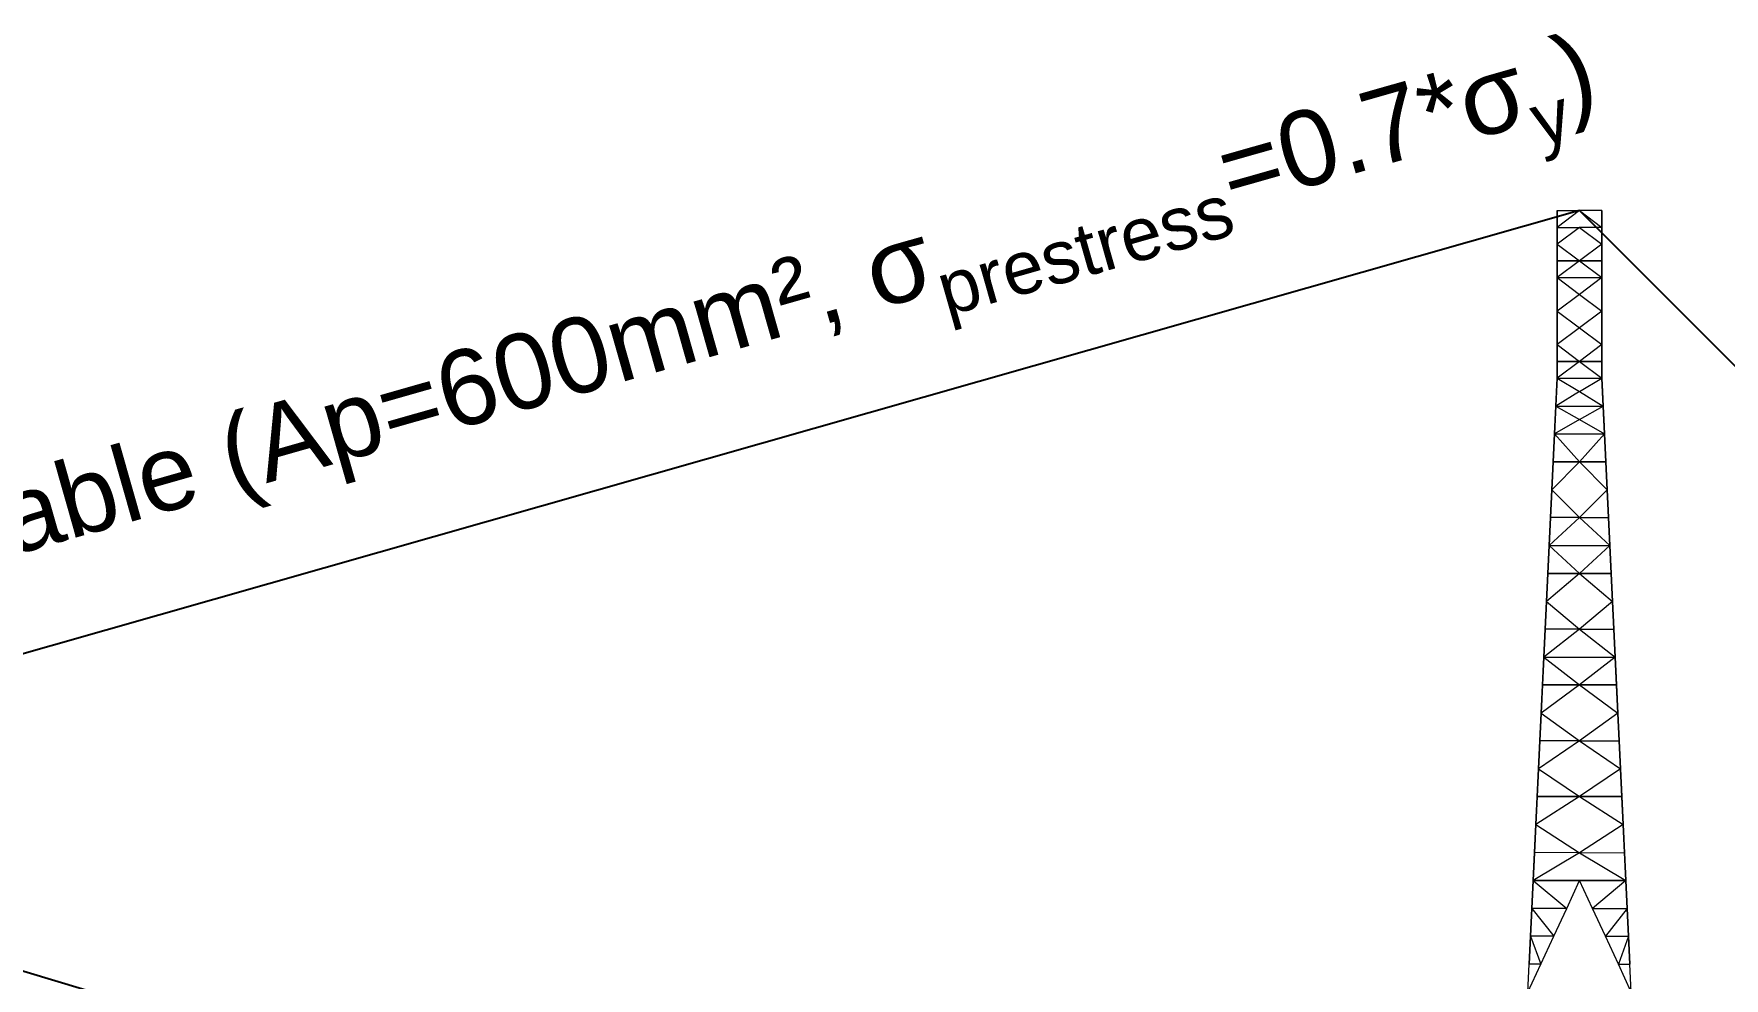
# Model space of a CAD drawing. Header units: millimetres. Extents: x 674 to 5889, y -153 to 3954.
# Drawn here: x 2024.3 to 2102.8, y 1740.9 to 1784.7 of the extents above; entities that cross this region are included whole.
import ezdxf

# ---------------------------------------------------------------- set-up
doc = ezdxf.new("R2010")
doc.units = ezdxf.units.MM
doc.layers.add('Dimensions', color=7, linetype='Continuous')
doc.layers.add('Ropes', color=3, linetype='Continuous')
doc.layers.add('Towers', color=1, linetype='Continuous', lineweight=0)
doc.styles.get("Standard").update_dxf_attribs({"font": 'arial.ttf'})

msp = doc.modelspace()

# ---------------------------------------------------------------- linework, layer by layer
at = {"layer": 'Ropes'}
for p, q in [((2096.072, 1776.501), (1981.172, 1743.801)), ((2096.072, 1776.501), (2211.072, 1661.501)), ((2096.072, 1719.494), (1981.172, 1754.001))]:
    msp.add_line(p, q, dxfattribs=at)
at = {"layer": 'Towers'}
for p, q in [((2096.072, 1776.501), (2095.036, 1775.724)), ((2095.036, 1776.501), (2096.072, 1776.501)), ((2096.072, 1776.501), (2095.036, 1775.724)), ((2095.036, 1776.501), (2096.072, 1776.501)), ((2095.036, 1776.501), (2095.036, 1775.724)), ((2095.036, 1775.724), (2095.036, 1776.501)), ((2095.036, 1776.501), (2095.036, 1775.724)), ((2095.036, 1775.724), (2095.036, 1776.501)), ((2096.072, 1776.501), (2097.109, 1775.724)), ((2097.109, 1776.501), (2096.072, 1776.501)), ((2096.072, 1776.501), (2097.109, 1775.724)), ((2097.109, 1776.501), (2096.072, 1776.501)), ((2097.109, 1776.501), (2097.109, 1775.724)), ((2097.109, 1775.724), (2097.109, 1776.501)), ((2097.109, 1776.501), (2097.109, 1775.724)), ((2097.109, 1775.724), (2097.109, 1776.501)), ((2096.072, 1775.724), (2095.036, 1774.946)), ((2095.036, 1775.724), (2096.072, 1775.724)), ((2096.072, 1775.724), (2095.036, 1774.946)), ((2095.036, 1775.724), (2096.072, 1775.724)), ((2095.036, 1775.724), (2095.036, 1774.946)), ((2095.036, 1774.946), (2095.036, 1775.724)), ((2095.036, 1775.724), (2095.036, 1774.946)), ((2095.036, 1774.946), (2095.036, 1775.724)), ((2096.072, 1775.724), (2097.109, 1774.946)), ((2097.109, 1775.724), (2096.072, 1775.724)), ((2096.072, 1775.724), (2097.109, 1774.946)), ((2097.109, 1775.724), (2096.072, 1775.724)), ((2097.109, 1775.724), (2097.109, 1774.946)), ((2097.109, 1774.946), (2097.109, 1775.724)), ((2097.109, 1775.724), (2097.109, 1774.946)), ((2097.109, 1774.946), (2097.109, 1775.724)), ((2095.036, 1774.946), (2096.072, 1774.169)), ((2095.036, 1774.946), (2096.072, 1774.169)), ((2095.036, 1774.946), (2095.036, 1774.169)), ((2095.036, 1774.169), (2095.036, 1774.946)), ((2095.036, 1774.946), (2095.036, 1774.169)), ((2095.036, 1774.169), (2095.036, 1774.946)), ((2097.109, 1774.946), (2096.072, 1774.169)), ((2097.109, 1774.946), (2096.072, 1774.169)), ((2097.109, 1774.946), (2097.109, 1774.169)), ((2097.109, 1774.169), (2097.109, 1774.946)), ((2097.109, 1774.946), (2097.109, 1774.169)), ((2097.109, 1774.169), (2097.109, 1774.946)), ((2096.072, 1774.169), (2095.036, 1774.169)), ((2095.036, 1774.169), (2096.072, 1774.169)), ((2095.036, 1774.169), (2096.072, 1774.169)), ((2096.072, 1774.169), (2095.036, 1773.392)), ((2095.036, 1774.169), (2096.072, 1774.169)), ((2096.072, 1774.169), (2095.036, 1773.392)), ((2095.036, 1774.169), (2095.036, 1773.392)), ((2095.036, 1773.392), (2095.036, 1774.169)), ((2095.036, 1774.169), (2095.036, 1773.392)), ((2095.036, 1773.392), (2095.036, 1774.169)), ((2097.109, 1774.169), (2096.072, 1774.169)), ((2096.072, 1774.169), (2097.109, 1774.169)), ((2096.072, 1774.169), (2097.109, 1774.169)), ((2096.072, 1774.169), (2097.109, 1773.392)), ((2096.072, 1774.169), (2097.109, 1774.169)), ((2096.072, 1774.169), (2097.109, 1773.392)), ((2097.109, 1774.169), (2097.109, 1773.392)), ((2097.109, 1773.392), (2097.109, 1774.169)), ((2097.109, 1774.169), (2097.109, 1773.392)), ((2097.109, 1773.392), (2097.109, 1774.169)), ((2095.036, 1773.392), (2097.109, 1773.392)), ((2095.036, 1773.392), (2096.072, 1772.614)), ((2095.036, 1773.392), (2097.109, 1773.392)), ((2095.036, 1773.392), (2096.072, 1772.614)), ((2095.036, 1773.392), (2095.036, 1772.614)), ((2095.036, 1771.837), (2095.036, 1773.392)), ((2095.036, 1773.392), (2095.036, 1772.614)), ((2095.036, 1771.837), (2095.036, 1773.392)), ((2097.109, 1773.392), (2096.072, 1772.614)), ((2097.109, 1773.392), (2096.072, 1772.614)), ((2097.109, 1773.392), (2097.109, 1772.614)), ((2097.109, 1771.837), (2097.109, 1773.392)), ((2097.109, 1773.392), (2097.109, 1772.614)), ((2097.109, 1771.837), (2097.109, 1773.392)), ((2096.072, 1772.614), (2095.036, 1771.837)), ((2096.072, 1772.614), (2095.036, 1771.837)), ((2095.036, 1772.614), (2095.036, 1771.837)), ((2095.036, 1772.614), (2095.036, 1771.837)), ((2096.072, 1772.614), (2097.109, 1771.837)), ((2096.072, 1772.614), (2097.109, 1771.837)), ((2097.109, 1772.614), (2097.109, 1771.837)), ((2097.109, 1772.614), (2097.109, 1771.837)), ((2095.036, 1771.837), (2096.072, 1771.06)), ((2095.036, 1771.837), (2096.072, 1771.06)), ((2095.036, 1771.837), (2095.036, 1771.06)), ((2095.036, 1770.282), (2095.036, 1771.837)), ((2095.036, 1771.837), (2095.036, 1771.06)), ((2095.036, 1770.282), (2095.036, 1771.837)), ((2097.109, 1771.837), (2096.072, 1771.06)), ((2097.109, 1771.837), (2096.072, 1771.06)), ((2097.109, 1771.837), (2097.109, 1771.06)), ((2097.109, 1770.282), (2097.109, 1771.837)), ((2097.109, 1771.837), (2097.109, 1771.06)), ((2097.109, 1770.282), (2097.109, 1771.837)), ((2096.072, 1771.06), (2095.036, 1770.282)), ((2096.072, 1771.06), (2095.036, 1770.282)), ((2095.036, 1771.06), (2095.036, 1770.282)), ((2095.036, 1771.06), (2095.036, 1770.282)), ((2096.072, 1771.06), (2097.109, 1770.282)), ((2096.072, 1771.06), (2097.109, 1770.282)), ((2097.109, 1771.06), (2097.109, 1770.282)), ((2097.109, 1771.06), (2097.109, 1770.282)), ((2095.036, 1770.282), (2096.072, 1769.505)), ((2095.036, 1770.282), (2096.072, 1769.505)), ((2095.036, 1770.282), (2095.036, 1769.505)), ((2095.036, 1769.505), (2095.036, 1770.282)), ((2095.036, 1770.282), (2095.036, 1769.505)), ((2095.036, 1769.505), (2095.036, 1770.282)), ((2097.109, 1770.282), (2096.072, 1769.505)), ((2097.109, 1770.282), (2096.072, 1769.505)), ((2097.109, 1770.282), (2097.109, 1769.505)), ((2097.109, 1769.505), (2097.109, 1770.282)), ((2097.109, 1770.282), (2097.109, 1769.505)), ((2097.109, 1769.505), (2097.109, 1770.282)), ((2096.072, 1769.505), (2095.036, 1769.505)), ((2095.036, 1769.505), (2096.072, 1769.505)), ((2096.072, 1769.505), (2095.036, 1768.728)), ((2096.072, 1769.505), (2095.036, 1769.505)), ((2096.072, 1769.505), (2095.036, 1768.728)), ((2096.072, 1769.505), (2095.036, 1769.505)), ((2095.036, 1769.505), (2095.036, 1768.728)), ((2095.036, 1768.728), (2095.036, 1769.505)), ((2095.036, 1769.505), (2095.036, 1768.728)), ((2095.036, 1768.728), (2095.036, 1769.505)), ((2097.109, 1769.505), (2096.072, 1769.505)), ((2096.072, 1769.505), (2097.109, 1769.505)), ((2096.072, 1769.505), (2097.109, 1768.728)), ((2096.072, 1769.505), (2097.109, 1769.505)), ((2096.072, 1769.505), (2097.109, 1768.728)), ((2096.072, 1769.505), (2097.109, 1769.505)), ((2097.109, 1769.505), (2097.109, 1768.728)), ((2097.109, 1768.728), (2097.109, 1769.505)), ((2097.109, 1769.505), (2097.109, 1768.728)), ((2097.109, 1768.728), (2097.109, 1769.505)), ((2094.974, 1767.432), (2095.036, 1768.728)), ((2094.974, 1767.432), (2095.036, 1768.728)), ((2096.074, 1768.1), (2094.974, 1767.432)), ((2096.074, 1768.1), (2094.974, 1767.432)), ((2095.006, 1768.1), (2094.974, 1767.432)), ((2095.006, 1768.1), (2094.974, 1767.432)), ((2095.006, 1768.1), (2095.036, 1768.728)), ((2095.036, 1768.728), (2095.006, 1768.1)), ((2095.036, 1768.728), (2097.109, 1768.728)), ((2095.036, 1768.728), (2096.074, 1768.1)), ((2095.036, 1768.728), (2097.109, 1768.728)), ((2095.036, 1768.728), (2096.074, 1768.1)), ((2096.074, 1768.1), (2097.109, 1768.728)), ((2096.074, 1768.1), (2097.109, 1768.728)), ((2096.074, 1768.1), (2097.171, 1767.432)), ((2096.074, 1768.1), (2097.171, 1767.432)), ((2097.139, 1768.1), (2097.109, 1768.728)), ((2097.171, 1767.432), (2097.109, 1768.728)), ((2097.109, 1768.728), (2097.139, 1768.1)), ((2097.171, 1767.432), (2097.109, 1768.728)), ((2097.139, 1768.1), (2097.171, 1767.432)), ((2097.139, 1768.1), (2097.171, 1767.432)), ((2094.912, 1766.136), (2094.974, 1767.432)), ((2094.912, 1766.136), (2094.974, 1767.432)), ((2094.944, 1766.799), (2094.974, 1767.432)), ((2094.974, 1767.432), (2094.944, 1766.799)), ((2094.974, 1767.432), (2097.171, 1767.432)), ((2094.974, 1767.432), (2096.063, 1766.799)), ((2094.974, 1767.432), (2097.171, 1767.432)), ((2094.974, 1767.432), (2096.063, 1766.799)), ((2096.063, 1766.799), (2097.171, 1767.432)), ((2096.063, 1766.799), (2097.171, 1767.432)), ((2097.201, 1766.799), (2097.171, 1767.432)), ((2097.233, 1766.136), (2097.171, 1767.432)), ((2097.171, 1767.432), (2097.201, 1766.799)), ((2097.233, 1766.136), (2097.171, 1767.432)), ((2096.063, 1766.799), (2094.912, 1766.136)), ((2096.063, 1766.799), (2094.912, 1766.136)), ((2094.944, 1766.799), (2094.912, 1766.136)), ((2094.944, 1766.799), (2094.912, 1766.136)), ((2096.063, 1766.799), (2097.233, 1766.136)), ((2096.063, 1766.799), (2097.233, 1766.136)), ((2097.201, 1766.799), (2097.233, 1766.136)), ((2097.201, 1766.799), (2097.233, 1766.136)), ((2094.912, 1766.136), (2094.85, 1764.843)), ((2094.85, 1764.841), (2094.912, 1766.136)), ((2094.912, 1766.136), (2094.85, 1764.843)), ((2094.85, 1764.841), (2094.912, 1766.136)), ((2094.912, 1766.136), (2097.233, 1766.136)), ((2094.912, 1766.136), (2096.072, 1764.843)), ((2094.912, 1766.136), (2097.233, 1766.136)), ((2094.912, 1766.136), (2096.072, 1764.843)), ((2097.233, 1766.136), (2096.072, 1764.843)), ((2097.233, 1766.136), (2096.072, 1764.843)), ((2097.233, 1766.136), (2097.295, 1764.843)), ((2097.295, 1764.841), (2097.233, 1766.136)), ((2097.233, 1766.136), (2097.295, 1764.843)), ((2097.295, 1764.841), (2097.233, 1766.136)), ((2096.072, 1764.843), (2094.788, 1763.545)), ((2096.072, 1764.843), (2094.788, 1763.545)), ((2094.85, 1764.843), (2094.788, 1763.545)), ((2094.85, 1764.843), (2094.788, 1763.545)), ((2094.788, 1763.545), (2094.85, 1764.841)), ((2094.788, 1763.545), (2094.85, 1764.841)), ((2096.072, 1764.843), (2094.85, 1764.843)), ((2094.85, 1764.843), (2096.072, 1764.843)), ((2096.072, 1764.843), (2094.85, 1764.841)), ((2096.072, 1764.843), (2094.85, 1764.841)), ((2094.85, 1764.843), (2094.85, 1764.841)), ((2094.85, 1764.843), (2094.85, 1764.841)), ((2097.295, 1764.843), (2096.072, 1764.843)), ((2096.072, 1764.843), (2097.295, 1764.843)), ((2096.072, 1764.843), (2097.295, 1764.841)), ((2096.072, 1764.843), (2097.357, 1763.545)), ((2096.072, 1764.843), (2097.295, 1764.841)), ((2096.072, 1764.843), (2097.357, 1763.545)), ((2097.295, 1764.843), (2097.295, 1764.841)), ((2097.295, 1764.843), (2097.357, 1763.545)), ((2097.295, 1764.843), (2097.295, 1764.841)), ((2097.295, 1764.843), (2097.357, 1763.545)), ((2097.357, 1763.545), (2097.295, 1764.841)), ((2097.357, 1763.545), (2097.295, 1764.841)), ((2094.788, 1763.545), (2094.726, 1762.25)), ((2094.726, 1762.249), (2094.788, 1763.545)), ((2094.788, 1763.545), (2094.726, 1762.25)), ((2094.726, 1762.249), (2094.788, 1763.545)), ((2094.788, 1763.545), (2096.072, 1762.25)), ((2094.788, 1763.545), (2096.072, 1762.25)), ((2097.357, 1763.545), (2096.072, 1762.25)), ((2097.357, 1763.545), (2096.072, 1762.25)), ((2097.357, 1763.545), (2097.419, 1762.25)), ((2097.419, 1762.249), (2097.357, 1763.545)), ((2097.357, 1763.545), (2097.419, 1762.25)), ((2097.419, 1762.249), (2097.357, 1763.545)), ((2096.072, 1762.25), (2094.664, 1760.954)), ((2096.072, 1762.25), (2094.664, 1760.954)), ((2094.726, 1762.25), (2094.664, 1760.954)), ((2094.726, 1762.25), (2094.664, 1760.954)), ((2094.664, 1760.954), (2094.726, 1762.249)), ((2094.664, 1760.954), (2094.726, 1762.249)), ((2096.072, 1762.25), (2094.726, 1762.249)), ((2096.072, 1762.25), (2094.726, 1762.249)), ((2094.726, 1762.25), (2094.726, 1762.249)), ((2094.726, 1762.25), (2094.726, 1762.249)), ((2096.072, 1762.25), (2097.419, 1762.249)), ((2096.072, 1762.25), (2097.481, 1760.954)), ((2096.072, 1762.25), (2097.419, 1762.249)), ((2096.072, 1762.25), (2097.481, 1760.954)), ((2097.419, 1762.25), (2097.419, 1762.249)), ((2097.419, 1762.25), (2097.481, 1760.954)), ((2097.419, 1762.25), (2097.419, 1762.249)), ((2097.419, 1762.25), (2097.481, 1760.954)), ((2097.481, 1760.954), (2097.419, 1762.249)), ((2097.481, 1760.954), (2097.419, 1762.249)), ((2094.664, 1760.954), (2094.602, 1759.656)), ((2094.602, 1759.658), (2094.664, 1760.954)), ((2094.664, 1760.954), (2094.602, 1759.656)), ((2094.602, 1759.658), (2094.664, 1760.954)), ((2094.664, 1760.954), (2097.481, 1760.954)), ((2094.664, 1760.954), (2096.072, 1759.656)), ((2094.664, 1760.954), (2097.481, 1760.954)), ((2094.664, 1760.954), (2096.072, 1759.656)), ((2097.481, 1760.954), (2096.072, 1759.656)), ((2097.481, 1760.954), (2096.072, 1759.656)), ((2097.481, 1760.954), (2097.543, 1759.656)), ((2097.543, 1759.658), (2097.481, 1760.954)), ((2097.481, 1760.954), (2097.543, 1759.656)), ((2097.543, 1759.658), (2097.481, 1760.954)), ((2094.54, 1758.363), (2094.602, 1759.658)), ((2094.54, 1758.363), (2094.602, 1759.658)), ((2096.072, 1759.656), (2094.54, 1758.363)), ((2096.072, 1759.656), (2094.54, 1758.363)), ((2094.602, 1759.656), (2094.54, 1758.363)), ((2094.602, 1759.656), (2094.54, 1758.363)), ((2096.072, 1759.656), (2094.602, 1759.658)), ((2096.072, 1759.656), (2094.602, 1759.658)), ((2094.602, 1759.656), (2094.602, 1759.658)), ((2094.602, 1759.656), (2094.602, 1759.658)), ((2096.072, 1759.656), (2094.602, 1759.656)), ((2094.602, 1759.656), (2096.072, 1759.656)), ((2096.072, 1759.656), (2097.543, 1759.658)), ((2096.072, 1759.656), (2097.543, 1759.658)), ((2097.543, 1759.656), (2096.072, 1759.656)), ((2096.072, 1759.656), (2097.543, 1759.656)), ((2096.072, 1759.656), (2097.605, 1758.363)), ((2096.072, 1759.656), (2097.605, 1758.363)), ((2097.543, 1759.656), (2097.543, 1759.658)), ((2097.605, 1758.363), (2097.543, 1759.658)), ((2097.543, 1759.656), (2097.543, 1759.658)), ((2097.605, 1758.363), (2097.543, 1759.658)), ((2097.543, 1759.656), (2097.605, 1758.363)), ((2097.543, 1759.656), (2097.605, 1758.363)), ((2094.54, 1758.363), (2094.478, 1757.07)), ((2094.478, 1757.067), (2094.54, 1758.363)), ((2094.54, 1758.363), (2094.478, 1757.07)), ((2094.478, 1757.067), (2094.54, 1758.363)), ((2094.54, 1758.363), (2096.072, 1757.07)), ((2094.54, 1758.363), (2096.072, 1757.07)), ((2097.605, 1758.363), (2096.072, 1757.07)), ((2097.605, 1758.363), (2096.072, 1757.07)), ((2097.605, 1758.363), (2097.666, 1757.07)), ((2097.666, 1757.067), (2097.605, 1758.363)), ((2097.605, 1758.363), (2097.666, 1757.07)), ((2097.666, 1757.067), (2097.605, 1758.363)), ((2096.072, 1757.07), (2094.416, 1755.771)), ((2096.072, 1757.07), (2094.416, 1755.771)), ((2094.478, 1757.07), (2094.416, 1755.771)), ((2094.478, 1757.07), (2094.416, 1755.771)), ((2094.416, 1755.771), (2094.478, 1757.067)), ((2094.416, 1755.771), (2094.478, 1757.067)), ((2096.072, 1757.07), (2094.478, 1757.067)), ((2096.072, 1757.07), (2094.478, 1757.067)), ((2094.478, 1757.07), (2094.478, 1757.067)), ((2094.478, 1757.07), (2094.478, 1757.067)), ((2096.072, 1757.07), (2097.666, 1757.067)), ((2096.072, 1757.07), (2097.728, 1755.771)), ((2096.072, 1757.07), (2097.666, 1757.067)), ((2096.072, 1757.07), (2097.728, 1755.771)), ((2097.666, 1757.07), (2097.666, 1757.067)), ((2097.666, 1757.07), (2097.728, 1755.771)), ((2097.666, 1757.07), (2097.666, 1757.067)), ((2097.666, 1757.07), (2097.728, 1755.771)), ((2097.728, 1755.771), (2097.666, 1757.067)), ((2097.728, 1755.771), (2097.666, 1757.067)), ((2094.354, 1754.476), (2094.416, 1755.771)), ((2094.354, 1754.476), (2094.416, 1755.771)), ((2094.416, 1755.771), (2094.355, 1754.487)), ((2094.416, 1755.771), (2094.355, 1754.487)), ((2094.416, 1755.771), (2097.728, 1755.771)), ((2094.416, 1755.771), (2096.072, 1754.487)), ((2094.416, 1755.771), (2097.728, 1755.771)), ((2094.416, 1755.771), (2096.072, 1754.487)), ((2097.728, 1755.771), (2096.073, 1754.487)), ((2097.728, 1755.771), (2096.073, 1754.487)), ((2097.728, 1755.771), (2097.79, 1754.487)), ((2097.79, 1754.476), (2097.728, 1755.771)), ((2097.728, 1755.771), (2097.79, 1754.487)), ((2097.79, 1754.476), (2097.728, 1755.771)), ((2096.072, 1754.487), (2094.292, 1753.18)), ((2096.072, 1754.487), (2094.292, 1753.18)), ((2094.355, 1754.487), (2094.292, 1753.18)), ((2094.355, 1754.487), (2094.292, 1753.18)), ((2094.292, 1753.18), (2094.354, 1754.476)), ((2094.292, 1753.18), (2094.354, 1754.476)), ((2096.072, 1754.487), (2094.354, 1754.476)), ((2096.072, 1754.487), (2094.354, 1754.476)), ((2094.355, 1754.487), (2094.354, 1754.476)), ((2094.355, 1754.487), (2094.354, 1754.476)), ((2096.073, 1754.487), (2094.355, 1754.487)), ((2094.355, 1754.487), (2096.072, 1754.487)), ((2096.072, 1754.487), (2097.79, 1754.487)), ((2097.79, 1754.487), (2096.073, 1754.487)), ((2096.073, 1754.487), (2097.79, 1754.476)), ((2096.073, 1754.487), (2097.852, 1753.18)), ((2096.073, 1754.487), (2097.79, 1754.476)), ((2096.073, 1754.487), (2097.852, 1753.18)), ((2097.79, 1754.487), (2097.79, 1754.476)), ((2097.79, 1754.487), (2097.852, 1753.18)), ((2097.79, 1754.487), (2097.79, 1754.476)), ((2097.79, 1754.487), (2097.852, 1753.18)), ((2097.852, 1753.18), (2097.79, 1754.476)), ((2097.852, 1753.18), (2097.79, 1754.476)), ((2094.292, 1753.18), (2094.23, 1751.885)), ((2094.23, 1751.885), (2094.292, 1753.18)), ((2094.292, 1753.18), (2094.23, 1751.885)), ((2094.23, 1751.885), (2094.292, 1753.18)), ((2094.292, 1753.18), (2096.072, 1751.885)), ((2094.292, 1753.18), (2096.072, 1751.885)), ((2097.852, 1753.18), (2096.072, 1751.885)), ((2097.852, 1753.18), (2096.072, 1751.885)), ((2097.852, 1753.18), (2097.914, 1751.885)), ((2097.914, 1751.885), (2097.852, 1753.18)), ((2097.852, 1753.18), (2097.914, 1751.885)), ((2097.914, 1751.885), (2097.852, 1753.18)), ((2096.072, 1751.885), (2094.168, 1750.589)), ((2096.072, 1751.885), (2094.168, 1750.589)), ((2094.23, 1751.885), (2094.168, 1750.589)), ((2094.168, 1750.589), (2094.23, 1751.885)), ((2094.23, 1751.885), (2094.168, 1750.589)), ((2094.168, 1750.589), (2094.23, 1751.885)), ((2096.072, 1751.885), (2094.23, 1751.885)), ((2096.072, 1751.885), (2094.23, 1751.885)), ((2094.23, 1751.885), (2094.23, 1751.885)), ((2094.23, 1751.885), (2094.23, 1751.885)), ((2096.072, 1751.885), (2097.914, 1751.885)), ((2096.072, 1751.885), (2097.976, 1750.589)), ((2096.072, 1751.885), (2097.914, 1751.885)), ((2096.072, 1751.885), (2097.976, 1750.589)), ((2097.914, 1751.885), (2097.914, 1751.885)), ((2097.914, 1751.885), (2097.976, 1750.589)), ((2097.976, 1750.589), (2097.914, 1751.885)), ((2097.914, 1751.885), (2097.914, 1751.885)), ((2097.914, 1751.885), (2097.976, 1750.589)), ((2097.976, 1750.589), (2097.914, 1751.885)), ((2094.106, 1749.293), (2094.168, 1750.589)), ((2094.106, 1749.293), (2094.168, 1750.589)), ((2094.168, 1750.589), (2094.107, 1749.305)), ((2094.168, 1750.589), (2094.107, 1749.305)), ((2094.168, 1750.589), (2096.072, 1749.305)), ((2094.168, 1750.589), (2096.072, 1749.305)), ((2097.976, 1750.589), (2096.073, 1749.305)), ((2097.976, 1750.589), (2096.073, 1749.305)), ((2097.976, 1750.589), (2098.038, 1749.305)), ((2098.038, 1749.293), (2097.976, 1750.589)), ((2097.976, 1750.589), (2098.038, 1749.305)), ((2098.038, 1749.293), (2097.976, 1750.589)), ((2096.072, 1749.305), (2094.044, 1747.998)), ((2096.072, 1749.305), (2094.044, 1747.998)), ((2094.107, 1749.305), (2094.044, 1747.998)), ((2094.107, 1749.305), (2094.044, 1747.998)), ((2094.044, 1747.998), (2094.106, 1749.293)), ((2094.044, 1747.998), (2094.106, 1749.293)), ((2096.072, 1749.305), (2094.106, 1749.293)), ((2096.072, 1749.305), (2094.106, 1749.293)), ((2094.107, 1749.305), (2094.106, 1749.293)), ((2094.107, 1749.305), (2094.106, 1749.293)), ((2096.073, 1749.305), (2094.107, 1749.305)), ((2094.107, 1749.305), (2096.072, 1749.305)), ((2096.072, 1749.305), (2098.038, 1749.305)), ((2098.038, 1749.305), (2096.073, 1749.305)), ((2096.073, 1749.305), (2098.038, 1749.293)), ((2096.073, 1749.305), (2098.1, 1747.998)), ((2096.073, 1749.305), (2098.038, 1749.293)), ((2096.073, 1749.305), (2098.1, 1747.998)), ((2098.038, 1749.305), (2098.038, 1749.293)), ((2098.038, 1749.305), (2098.1, 1747.998)), ((2098.038, 1749.305), (2098.038, 1749.293)), ((2098.038, 1749.305), (2098.1, 1747.998)), ((2098.1, 1747.998), (2098.038, 1749.293)), ((2098.1, 1747.998), (2098.038, 1749.293)), ((2094.044, 1747.998), (2093.982, 1746.697)), ((2093.982, 1746.702), (2094.044, 1747.998)), ((2094.044, 1747.998), (2093.982, 1746.697)), ((2093.982, 1746.702), (2094.044, 1747.998)), ((2094.044, 1747.998), (2096.073, 1746.697)), ((2094.044, 1747.998), (2096.073, 1746.697)), ((2098.1, 1747.998), (2096.072, 1746.697)), ((2098.1, 1747.998), (2096.072, 1746.697)), ((2098.1, 1747.998), (2098.162, 1746.697)), ((2098.162, 1746.702), (2098.1, 1747.998)), ((2098.1, 1747.998), (2098.162, 1746.697)), ((2098.162, 1746.702), (2098.1, 1747.998)), ((2093.92, 1745.407), (2093.982, 1746.702)), ((2093.92, 1745.407), (2093.982, 1746.702)), ((2096.073, 1746.697), (2093.92, 1745.407)), ((2096.073, 1746.697), (2093.92, 1745.407)), ((2093.982, 1746.697), (2093.92, 1745.407)), ((2093.982, 1746.697), (2093.92, 1745.407)), ((2096.073, 1746.697), (2093.982, 1746.702)), ((2096.073, 1746.697), (2093.982, 1746.702)), ((2093.982, 1746.697), (2093.982, 1746.702)), ((2093.982, 1746.697), (2093.982, 1746.702)), ((2096.072, 1746.697), (2098.162, 1746.702)), ((2096.072, 1746.697), (2098.162, 1746.702)), ((2096.072, 1746.697), (2098.224, 1745.407)), ((2096.072, 1746.697), (2098.224, 1745.407)), ((2098.162, 1746.697), (2098.162, 1746.702)), ((2098.224, 1745.407), (2098.162, 1746.702)), ((2098.162, 1746.697), (2098.162, 1746.702)), ((2098.224, 1745.407), (2098.162, 1746.702)), ((2098.162, 1746.697), (2098.224, 1745.407)), ((2098.162, 1746.697), (2098.224, 1745.407)), ((2093.858, 1744.11), (2093.921, 1745.408)), ((2093.858, 1744.11), (2093.921, 1745.408)), ((2093.92, 1745.407), (2093.858, 1744.11)), ((2093.92, 1745.407), (2093.858, 1744.11)), ((2093.859, 1744.111), (2093.92, 1745.407)), ((2093.859, 1744.111), (2093.92, 1745.407)), ((2096.072, 1745.408), (2093.92, 1745.407)), ((2096.072, 1745.408), (2093.92, 1745.407)), ((2093.921, 1745.408), (2093.92, 1745.407)), ((2093.921, 1745.408), (2093.92, 1745.407)), ((2093.92, 1745.407), (2095.472, 1744.11)), ((2093.92, 1745.407), (2095.472, 1744.11)), ((2096.072, 1745.408), (2093.921, 1745.408)), ((2093.921, 1745.408), (2096.072, 1745.408)), ((2095.472, 1744.11), (2096.072, 1745.408)), ((2095.472, 1744.11), (2096.072, 1745.408)), ((2098.224, 1745.408), (2096.072, 1745.408)), ((2096.072, 1745.408), (2098.224, 1745.408)), ((2096.072, 1745.408), (2098.224, 1745.407)), ((2096.673, 1744.11), (2096.072, 1745.408)), ((2096.072, 1745.408), (2098.224, 1745.407)), ((2096.673, 1744.11), (2096.072, 1745.408)), ((2098.224, 1745.407), (2096.673, 1744.11)), ((2098.224, 1745.407), (2096.673, 1744.11)), ((2098.224, 1745.408), (2098.224, 1745.407)), ((2098.286, 1744.11), (2098.224, 1745.408)), ((2098.224, 1745.408), (2098.224, 1745.407)), ((2098.286, 1744.11), (2098.224, 1745.408)), ((2098.224, 1745.407), (2098.286, 1744.11)), ((2098.286, 1744.111), (2098.224, 1745.407)), ((2098.224, 1745.407), (2098.286, 1744.11)), ((2098.286, 1744.111), (2098.224, 1745.407)), ((2093.859, 1744.111), (2093.797, 1742.816)), ((2093.797, 1742.815), (2093.859, 1744.111)), ((2093.859, 1744.111), (2093.797, 1742.816)), ((2093.797, 1742.815), (2093.859, 1744.111)), ((2093.797, 1742.816), (2093.858, 1744.11)), ((2093.797, 1742.816), (2093.858, 1744.11)), ((2093.858, 1744.11), (2093.859, 1744.111)), ((2093.858, 1744.11), (2093.859, 1744.111)), ((2093.859, 1744.111), (2094.872, 1742.816)), ((2095.472, 1744.11), (2093.859, 1744.111)), ((2093.859, 1744.111), (2094.872, 1742.816)), ((2095.472, 1744.11), (2093.859, 1744.111)), ((2094.872, 1742.816), (2095.472, 1744.11)), ((2094.872, 1742.816), (2095.472, 1744.11)), ((2096.673, 1744.11), (2098.286, 1744.111)), ((2096.673, 1744.11), (2098.286, 1744.111)), ((2097.272, 1742.816), (2096.673, 1744.11)), ((2097.272, 1742.816), (2096.673, 1744.11)), ((2098.286, 1744.111), (2097.272, 1742.816)), ((2098.286, 1744.111), (2097.272, 1742.816)), ((2098.286, 1744.111), (2098.348, 1742.816)), ((2098.286, 1744.11), (2098.286, 1744.111)), ((2098.348, 1742.815), (2098.286, 1744.111)), ((2098.286, 1744.111), (2098.348, 1742.816)), ((2098.286, 1744.11), (2098.286, 1744.111)), ((2098.348, 1742.815), (2098.286, 1744.111)), ((2098.348, 1742.816), (2098.286, 1744.11)), ((2098.348, 1742.816), (2098.286, 1744.11)), ((2093.734, 1741.517), (2093.797, 1742.816)), ((2093.734, 1741.517), (2093.797, 1742.816)), ((2093.797, 1742.815), (2093.734, 1741.517)), ((2093.797, 1742.815), (2093.734, 1741.517)), ((2093.735, 1741.52), (2093.797, 1742.815)), ((2093.735, 1741.52), (2093.797, 1742.815)), ((2094.872, 1742.816), (2093.797, 1742.815)), ((2094.872, 1742.816), (2093.797, 1742.815)), ((2093.797, 1742.816), (2093.797, 1742.815)), ((2093.797, 1742.816), (2093.797, 1742.815)), ((2093.797, 1742.815), (2094.271, 1741.517)), ((2093.797, 1742.815), (2094.271, 1741.517)), ((2094.271, 1741.517), (2094.872, 1742.816)), ((2094.271, 1741.517), (2094.872, 1742.816)), ((2097.873, 1741.517), (2097.272, 1742.816)), ((2097.272, 1742.816), (2098.348, 1742.815)), ((2097.873, 1741.517), (2097.272, 1742.816)), ((2097.272, 1742.816), (2098.348, 1742.815)), ((2098.348, 1742.815), (2097.873, 1741.517)), ((2098.348, 1742.815), (2097.873, 1741.517)), ((2098.41, 1741.517), (2098.348, 1742.816)), ((2098.348, 1742.816), (2098.348, 1742.815)), ((2098.41, 1741.517), (2098.348, 1742.816)), ((2098.348, 1742.816), (2098.348, 1742.815)), ((2098.348, 1742.815), (2098.41, 1741.517)), ((2098.41, 1741.52), (2098.348, 1742.815)), ((2098.348, 1742.815), (2098.41, 1741.517)), ((2098.41, 1741.52), (2098.348, 1742.815)), ((2093.673, 1740.224), (2093.735, 1741.52)), ((2093.673, 1740.224), (2093.735, 1741.52)), ((2093.673, 1740.224), (2094.271, 1741.517)), ((2093.673, 1740.224), (2094.271, 1741.517)), ((2093.673, 1740.224), (2093.734, 1741.517)), ((2093.673, 1740.224), (2093.734, 1741.517)), ((2093.734, 1741.517), (2093.735, 1741.52)), ((2093.734, 1741.517), (2093.735, 1741.52)), ((2094.271, 1741.517), (2093.735, 1741.52)), ((2094.271, 1741.517), (2093.735, 1741.52)), ((2097.873, 1741.517), (2098.41, 1741.52)), ((2097.873, 1741.517), (2098.41, 1741.52)), ((2098.472, 1740.224), (2097.873, 1741.517)), ((2098.472, 1740.224), (2097.873, 1741.517)), ((2098.41, 1741.517), (2098.41, 1741.52)), ((2098.472, 1740.224), (2098.41, 1741.52)), ((2098.41, 1741.517), (2098.41, 1741.52)), ((2098.472, 1740.224), (2098.41, 1741.52)), ((2098.472, 1740.224), (2098.41, 1741.517)), ((2098.472, 1740.224), (2098.41, 1741.517))]:
    msp.add_line(p, q, dxfattribs=at)

# ---------------------------------------------------------------- texts
at = {"layer": 'Dimensions', "char_height": 3.5, "attachment_point": 1}
for s, width, insert, rotation in [('\\A1;Main Upper Cable (Ap=600mm², {\\fArial|b0|i0|c161|p34;σ\\fArial|b0|i0|c0|p34;\\H0.7x;\\S^ prestress;}=0.7*{\\fArial|b0|i0|c161|p34;σ\\fArial|b0|i0|c0|p34;\\H0.7x;\\S^ y;})', 119.01725, (1993.365, 1755.601), 15.8861), ('\\A1;Main Lower Cable (Ap=1200mm², {\\fArial|b0|i0|c161|p34;σ\\fArial|b0|i0|c0|p34;\\H0.7x;\\S^ prestress;}=0.5*{\\fArial|b0|i0|c161|p34;σ\\fArial|b0|i0|c0|p34;\\H0.7x;\\S^ y;})', 128.78186, (1985.714, 1749.36), 343.28386)]:
    msp.add_mtext_dynamic_manual_height_columns(s, width=width, gutter_width=12.5, heights=[0], dxfattribs=dict(at, insert=insert, rotation=rotation))

doc.saveas('drawing.dxf')
